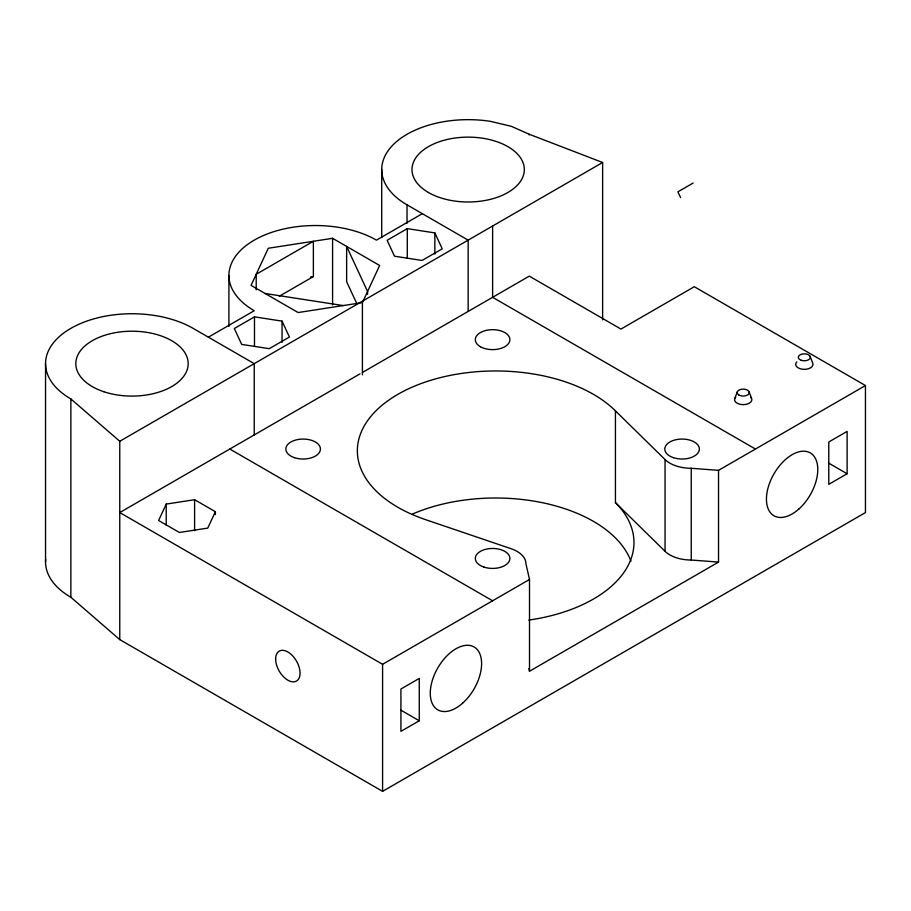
<?xml version="1.0" encoding="UTF-8"?>
<svg xmlns="http://www.w3.org/2000/svg" width="911" height="911" viewBox="0 0 911 911"><rect width="100%" height="100%" fill="white"/><g stroke="black" fill="none" stroke-linecap="round" stroke-linejoin="round"><path stroke-width="1.37" d="M492.612 226.019L492.612 297.305L755.435 449.043M734.858 398.346L737.363 391.684M166.212 504.09L158.616 520.488L179.387 532.48L207.776 528.095L215.383 511.697L194.601 499.706L166.212 504.09L166.212 525.271M362.419 302.6L379.648 265.477L332.583 238.306L268.289 248.259L251.06 285.371L298.125 312.541L362.419 302.6L362.419 374.842M208.391 337.184L254.237 310.719A86.443 49.9 0 0 1 254.237 240.14A86.443 49.9 0 0 1 376.471 240.14L422.317 213.675M279.324 296.234L313.373 276.568L313.373 241.278L256.207 274.279L256.207 289.812M254.488 316.857L234.321 328.507L241.7 344.415L269.257 348.674L289.425 337.036L282.046 321.127L254.488 316.857L254.488 346.51M407.297 228.638L387.129 240.288L394.509 256.196L422.055 260.455L442.234 248.817L434.843 232.909L407.297 228.638L407.297 258.28M362.43 372.462L529.28 276.135L620.96 329.065L694.307 286.714L865.45 385.547L865.45 512.563L382.586 791.34L119.762 639.602L119.762 441.277L602.626 162.5L602.626 319.863M359.97 373.886L119.762 512.563L382.586 664.301L529.507 579.476L525.92 563.738A30.257 17.468 0 0 0 510.786 548.604L426.507 519.965A138.301 79.849 0 0 1 397.868 394.349A138.301 79.849 0 0 1 615.437 410.884L665.053 459.543A30.257 17.468 0 0 0 691.255 468.277L718.528 470.349L865.45 385.547M693.18 183.031L677.898 191.845L680.597 197.573M419.265 720.772L400.92 731.351L400.92 689.012L419.265 678.422L419.265 720.772L400.829 710.125M847.116 473.754L828.782 484.333L828.782 441.983L847.116 431.404L847.116 473.754L828.68 463.107M528.915 668.606L529.507 671.236L718.528 562.098L718.528 470.349M310.64 276.99L313.373 276.568M615.437 410.884L615.437 502.633L665.053 551.292A30.257 17.468 0 0 0 691.255 560.026L718.528 562.098M265.124 293.49L343.219 305.572M407.035 223.263L407.035 204.85A86.443 49.9 0 0 1 393.301 144.61A86.443 49.9 0 0 1 490.528 121.357L511.378 126.344L529.28 134.27L602.626 162.5M407.035 204.85L468.163 240.14L468.163 311.425M229.788 449.043L492.612 600.782M254.237 434.934L254.237 363.648L193.109 328.359A86.443 49.9 0 0 0 70.864 328.359A86.443 49.9 0 0 0 70.864 398.938L119.762 441.277M45.664 559.377A86.443 49.9 0 0 0 70.864 597.263L119.762 639.602M356.805 303.614L346.635 281.715L346.635 246.425L367.566 291.509L367.566 294.333M810.164 356.395L812.68 363.045A8.643 4.999 -0.1 0 1 803.195 369.308A8.643 4.999 -0.1 0 1 796.84 361.861M749.047 391.684L751.552 398.346M691.255 468.277L691.255 560.026M665.053 459.543L665.053 551.292M529.507 579.476L529.507 671.236M529.28 134.27L529.28 134.976M434.843 232.909L434.843 254.078M382.586 664.301L382.586 791.34M381.72 169.56L381.72 237.555M332.583 238.306L332.583 304.889M282.046 321.127L282.046 342.297M228.912 275.429L228.912 326.423M215.383 511.697L215.383 514.521M194.601 499.706L194.601 530.76M70.864 398.938L70.864 597.263M45.55 363.648L45.55 561.973M615.437 502.633A138.301 79.849 0 0 1 528.79 620.084M412.102 514.225A138.301 79.849 0 0 1 630.936 561.222M750.687 397.15A8.643 4.988 0 0 1 743.205 404.632A8.643 4.988 0 0 1 735.724 397.15M275.623 659.017A17.286 9.987 60 0 0 293.957 681.827A17.286 9.987 60 0 0 293.957 657.378A17.286 9.987 60 0 0 275.623 659.017M103.9 391.741A56.186 32.443 0 0 0 188.178 363.648A56.186 32.443 0 0 0 103.9 335.555A56.186 32.443 0 0 0 103.9 391.741M738.935 395.055A6.047 3.496 0 0 0 749.047 393.484A6.047 3.496 0 0 0 741.645 389.213A6.047 3.496 0 0 0 738.935 395.055M801.293 360.335A6.047 3.496 -0.1 0 0 810.369 357.294A6.047 3.496 -0.1 0 0 801.293 354.277A6.047 3.496 -0.1 0 0 801.293 360.335M294.481 457.686A17.286 9.975 0 0 0 320.421 449.043A17.286 9.975 0 0 0 294.481 440.4A17.286 9.975 0 0 0 294.481 457.686M483.969 567.086A17.286 9.975 0 0 0 509.898 558.443A17.286 9.975 0 0 0 483.969 549.8A17.286 9.975 0 0 0 483.969 567.086M480.382 346.704A17.286 9.975 0 0 0 509.306 342.24A17.286 9.975 0 0 0 488.137 330.01A17.286 9.975 0 0 0 480.382 346.704M673.445 457.686A17.286 9.975 0 0 0 699.375 449.043A17.286 9.975 0 0 0 673.445 440.4A17.286 9.975 0 0 0 673.445 457.686M428.432 192.494A56.186 32.443 0 0 0 522.424 177.952A56.186 32.443 0 0 0 453.621 138.233A56.186 32.443 0 0 0 428.432 192.494M798.753 509.135A36.303 20.964 -60 0 0 810.255 452.892A36.303 20.964 -60 0 0 767.313 490.983A36.303 20.964 -60 0 0 798.753 509.135M462.583 703.212A36.303 20.964 -60 0 0 474.084 646.981A36.303 20.964 -60 0 0 431.142 685.061A36.303 20.964 -60 0 0 462.583 703.212"/></g></svg>
